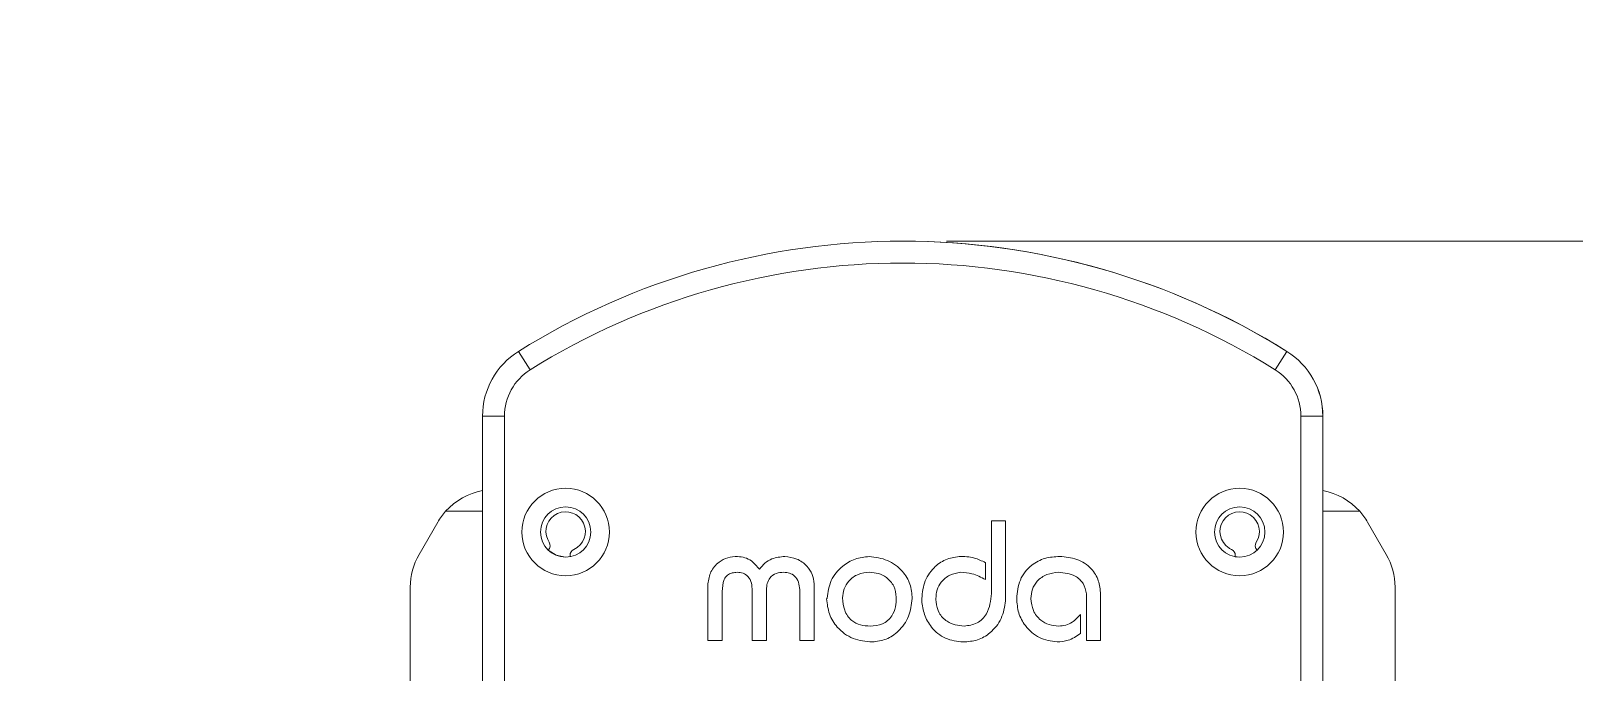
# Model space of a CAD drawing. Header units: inches. Extents: x 0.54 to 10.46, y 0.74 to 7.76.
# Drawn here: x 9.3761 to 9.832, y 4.8697 to 5.0592 of the extents above; entities that cross this region are included whole.
import ezdxf

# ---------------------------------------------------------------- set-up
doc = ezdxf.new("R2010")
doc.units = ezdxf.units.IN
doc.header["$MEASUREMENT"] = 0
doc.layers.add('BG', color=7, linetype='Continuous')
doc.layers.add('MCG-INT-4FT', color=7, linetype='Continuous')

# ---------------------------------------------------------------- blocks, each defined once
blk = doc.blocks.new('block 3')
at = {"layer": 'BG', "true_color": 0xffffff}
h = blk.add_hatch(color=7, dxfattribs=at)
h.dxf.hatch_style = 2
edge = h.paths.add_edge_path()
edge.add_spline(control_points=[(10.29599, 0.90612), (10.29599, 0.90612), (0.87112, 0.90612), (0.87112, 0.90612), (0.87016, 0.90612), (0.86938, 0.90689), (0.86938, 0.90785), (0.86938, 0.90785), (0.86938, 7.59215), (0.86938, 7.59215), (0.86938, 7.59311), (0.87016, 7.59389), (0.87112, 7.59389), (0.87112, 7.59389), (10.29599, 7.59389), (10.29599, 7.59389), (10.29696, 7.59389), (10.29773, 7.59311), (10.29773, 7.59215), (10.29773, 7.59215), (10.29773, 0.90785), (10.29773, 0.90785), (10.29773, 0.90689), (10.29696, 0.90612), (10.29599, 0.90612)], knot_values=[0, 0, 0, 0, 1, 1, 1, 2, 2, 2, 3, 3, 3, 4, 4, 4, 5, 5, 5, 6, 6, 6, 7, 7, 7, 8, 8, 8, 8], degree=3, periodic=1)
h.paths.add_polyline_path([(0.87286, 0.90959), (10.29426, 0.90959), (10.29426, 7.59042), (0.87286, 7.59042)])
at = {"layer": 'BG', "lineweight": 0}
blk.add_open_spline([(10.29599, 0.90612), (10.29599, 0.90612), (0.87112, 0.90612), (0.87112, 0.90612), (0.87016, 0.90612), (0.86938, 0.90689), (0.86938, 0.90785), (0.86938, 0.90785), (0.86938, 7.59215), (0.86938, 7.59215), (0.86938, 7.59311), (0.87016, 7.59389), (0.87112, 7.59389), (0.87112, 7.59389), (10.29599, 7.59389), (10.29599, 7.59389), (10.29696, 7.59389), (10.29773, 7.59311), (10.29773, 7.59215), (10.29773, 7.59215), (10.29773, 0.90785), (10.29773, 0.90785), (10.29773, 0.90689), (10.29696, 0.90612), (10.29599, 0.90612)], degree=3, knots=[0, 0, 0, 0, 1, 1, 1, 2, 2, 2, 3, 3, 3, 4, 4, 4, 5, 5, 5, 6, 6, 6, 7, 7, 7, 8, 8, 8, 8], dxfattribs=at)
blk = doc.blocks.new('block 2')
at = {"layer": 'BG'}
blk.add_blockref('block 3', (0, 0), dxfattribs=at)
blk = doc.blocks.new('block 69')
at = {"layer": 'BG', "true_color": 0xffffff}
h = blk.add_hatch(color=7, dxfattribs=at)
h.dxf.hatch_style = 2
edge = h.paths.add_edge_path()
edge.add_spline(control_points=[(10.46309, 0.739), (10.46309, 0.739), (0.53691, 0.739), (0.53691, 0.739), (0.53595, 0.739), (0.53517, 0.73978), (0.53517, 0.74074), (0.53517, 0.74074), (0.53517, 7.75926), (0.53517, 7.75926), (0.53517, 7.76022), (0.53595, 7.761), (0.53691, 7.761), (0.53691, 7.761), (10.46309, 7.761), (10.46309, 7.761), (10.46406, 7.761), (10.46483, 7.76022), (10.46483, 7.75926), (10.46483, 7.75926), (10.46483, 0.74074), (10.46483, 0.74074), (10.46483, 0.73978), (10.46406, 0.739), (10.46309, 0.739)], knot_values=[0, 0, 0, 0, 1, 1, 1, 2, 2, 2, 3, 3, 3, 4, 4, 4, 5, 5, 5, 6, 6, 6, 7, 7, 7, 8, 8, 8, 8], degree=3, periodic=1)
h.paths.add_polyline_path([(0.53864, 0.74248), (10.46136, 0.74248), (10.46136, 7.75752), (0.53864, 7.75752)])
at = {"layer": 'BG', "lineweight": 0}
blk.add_open_spline([(10.46309, 0.739), (10.46309, 0.739), (0.53691, 0.739), (0.53691, 0.739), (0.53595, 0.739), (0.53517, 0.73978), (0.53517, 0.74074), (0.53517, 0.74074), (0.53517, 7.75926), (0.53517, 7.75926), (0.53517, 7.76022), (0.53595, 7.761), (0.53691, 7.761), (0.53691, 7.761), (10.46309, 7.761), (10.46309, 7.761), (10.46406, 7.761), (10.46483, 7.76022), (10.46483, 7.75926), (10.46483, 7.75926), (10.46483, 0.74074), (10.46483, 0.74074), (10.46483, 0.73978), (10.46406, 0.739), (10.46309, 0.739)], degree=3, knots=[0, 0, 0, 0, 1, 1, 1, 2, 2, 2, 3, 3, 3, 4, 4, 4, 5, 5, 5, 6, 6, 6, 7, 7, 7, 8, 8, 8, 8], dxfattribs=at)
blk = doc.blocks.new('block 68')
at = {"layer": 'BG'}
blk.add_blockref('block 69', (0, 0), dxfattribs=at)
blk = doc.blocks.new('block 155')
at = {"layer": 'MCG-INT-4FT', "color": 7, "lineweight": 5, "true_color": 0xffffff}
blk.add_lwpolyline([(9.75777, 4.91724), (9.76867, 4.91724)], dxfattribs=at)
blk = doc.blocks.new('block 156')
at = {"layer": 'MCG-INT-4FT', "color": 7, "lineweight": 5, "true_color": 0xffffff}
blk.add_open_spline([(9.77101, 4.91401), (9.77034, 4.91516), (9.76956, 4.91625), (9.76867, 4.91724)], degree=3, dxfattribs=at)
blk = doc.blocks.new('block 157')
at = {"layer": 'MCG-INT-4FT', "color": 7, "lineweight": 5, "true_color": 0xffffff}
blk.add_lwpolyline([(9.77101, 4.91401), (9.77651, 4.90448)], dxfattribs=at)
blk = doc.blocks.new('block 158')
at = {"layer": 'MCG-INT-4FT', "color": 7, "lineweight": 5, "true_color": 0xffffff}
blk.add_open_spline([(9.77911, 4.89479), (9.77911, 4.89819), (9.77821, 4.90154), (9.77651, 4.90448)], degree=3, dxfattribs=at)
blk = doc.blocks.new('block 159')
at = {"layer": 'MCG-INT-4FT', "color": 7, "lineweight": 5, "true_color": 0xffffff}
blk.add_lwpolyline([(9.77911, 4.89479), (9.77911, 4.80383)], dxfattribs=at)
blk = doc.blocks.new('block 162')
at = {"layer": 'MCG-INT-4FT', "color": 7, "lineweight": 5, "true_color": 0xffffff}
blk.add_lwpolyline([(9.48822, 4.80383), (9.48822, 4.89479)], dxfattribs=at)
blk = doc.blocks.new('block 163')
at = {"layer": 'MCG-INT-4FT', "color": 7, "lineweight": 5, "true_color": 0xffffff}
blk.add_open_spline([(9.49082, 4.90448), (9.48912, 4.90154), (9.48822, 4.89819), (9.48822, 4.89479)], degree=3, dxfattribs=at)
blk = doc.blocks.new('block 164')
at = {"layer": 'MCG-INT-4FT', "color": 7, "lineweight": 5, "true_color": 0xffffff}
blk.add_lwpolyline([(9.49082, 4.90448), (9.49632, 4.91401)], dxfattribs=at)
blk = doc.blocks.new('block 165')
at = {"layer": 'MCG-INT-4FT', "color": 7, "lineweight": 5, "true_color": 0xffffff}
blk.add_open_spline([(9.49866, 4.91724), (9.49777, 4.91625), (9.49699, 4.91516), (9.49632, 4.91401)], degree=3, dxfattribs=at)
blk = doc.blocks.new('block 166')
at = {"layer": 'MCG-INT-4FT', "color": 7, "lineweight": 5, "true_color": 0xffffff}
blk.add_lwpolyline([(9.49866, 4.91724), (9.50955, 4.91724)], dxfattribs=at)
blk = doc.blocks.new('block 167')
at = {"layer": 'MCG-INT-4FT', "color": 7, "lineweight": 5, "true_color": 0xffffff}
blk.add_open_spline([(9.76867, 4.91724), (9.76582, 4.92043), (9.76199, 4.92259), (9.75778, 4.92337)], degree=3, dxfattribs=at)
blk = doc.blocks.new('block 168')
at = {"layer": 'MCG-INT-4FT', "color": 7, "lineweight": 5, "true_color": 0xffffff}
blk.add_open_spline([(9.50956, 4.92338), (9.50535, 4.92259), (9.50152, 4.92043), (9.49866, 4.91724)], degree=3, dxfattribs=at)
blk = doc.blocks.new('block 333')
at = {"layer": 'MCG-INT-4FT', "color": 7, "lineweight": 5, "true_color": 0xffffff}
blk.add_lwpolyline([(9.68793, 4.87909), (9.68793, 4.89281)], dxfattribs=at)
blk = doc.blocks.new('block 334')
at = {"layer": 'MCG-INT-4FT', "color": 7, "lineweight": 5, "true_color": 0xffffff}
blk.add_open_spline([(9.68793, 4.89281), (9.68771, 4.89388), (9.6875, 4.89495), (9.68696, 4.89587), (9.68643, 4.89678), (9.68557, 4.89755), (9.68462, 4.89806), (9.68313, 4.89885), (9.68143, 4.89903), (9.67972, 4.8992)], degree=3, knots=[0, 0, 0, 0, 1, 1, 1, 2, 2, 2, 3, 3, 3, 3], dxfattribs=at)
blk = doc.blocks.new('block 335')
at = {"layer": 'MCG-INT-4FT', "color": 7, "lineweight": 5, "true_color": 0xffffff}
blk.add_open_spline([(9.67156, 4.89144), (9.67168, 4.89023), (9.6718, 4.88901), (9.67226, 4.88792), (9.67272, 4.88683), (9.67352, 4.88585), (9.67447, 4.8851), (9.67522, 4.8845), (9.67606, 4.88403), (9.67696, 4.88376), (9.67785, 4.88348), (9.6788, 4.88339), (9.67975, 4.8833)], degree=3, knots=[0, 0, 0, 0, 1, 1, 1, 2, 2, 2, 3, 3, 3, 4, 4, 4, 4], dxfattribs=at)
blk = doc.blocks.new('block 336')
at = {"layer": 'MCG-INT-4FT', "color": 7, "lineweight": 5, "true_color": 0xffffff}
blk.add_open_spline([(9.67975, 4.8833), (9.68045, 4.88335), (9.68115, 4.88341), (9.68183, 4.88359), (9.6825, 4.88378), (9.68315, 4.88409), (9.68373, 4.88447), (9.68465, 4.88508), (9.68541, 4.88589), (9.68617, 4.88669)], degree=3, knots=[0, 0, 0, 0, 1, 1, 1, 2, 2, 2, 3, 3, 3, 3], dxfattribs=at)
blk = doc.blocks.new('block 337')
at = {"layer": 'MCG-INT-4FT', "color": 7, "lineweight": 5, "true_color": 0xffffff}
blk.add_lwpolyline([(9.68617, 4.88669), (9.68617, 4.88112)], dxfattribs=at)
blk = doc.blocks.new('block 338')
at = {"layer": 'MCG-INT-4FT', "color": 7, "lineweight": 5, "true_color": 0xffffff}
blk.add_open_spline([(9.68617, 4.88112), (9.685, 4.88032), (9.68383, 4.87951), (9.68253, 4.8791), (9.68151, 4.87878), (9.6804, 4.8787), (9.6793, 4.87862)], degree=3, knots=[0, 0, 0, 0, 1, 1, 1, 2, 2, 2, 2], dxfattribs=at)
blk = doc.blocks.new('block 339')
at = {"layer": 'MCG-INT-4FT', "color": 7, "lineweight": 5, "true_color": 0xffffff}
blk.add_open_spline([(9.6793, 4.87862), (9.67748, 4.87889), (9.67566, 4.87916), (9.67405, 4.87993), (9.67243, 4.88069), (9.67102, 4.88196), (9.66992, 4.88343), (9.66904, 4.88458), (9.66836, 4.88586), (9.66796, 4.88722), (9.66756, 4.88858), (9.66745, 4.89001), (9.66735, 4.89145)], degree=3, knots=[0, 0, 0, 0, 1, 1, 1, 2, 2, 2, 3, 3, 3, 4, 4, 4, 4], dxfattribs=at)
blk = doc.blocks.new('block 340')
at = {"layer": 'MCG-INT-4FT', "color": 7, "lineweight": 5, "true_color": 0xffffff}
blk.add_open_spline([(9.66735, 4.89145), (9.66754, 4.89332), (9.66773, 4.8952), (9.66842, 4.8969), (9.66912, 4.89861), (9.67032, 4.90014), (9.67179, 4.9013), (9.67295, 4.90222), (9.67428, 4.90291), (9.67568, 4.9033), (9.67708, 4.90369), (9.67856, 4.90379), (9.68003, 4.90388)], degree=3, knots=[0, 0, 0, 0, 1, 1, 1, 2, 2, 2, 3, 3, 3, 4, 4, 4, 4], dxfattribs=at)
blk = doc.blocks.new('block 341')
at = {"layer": 'MCG-INT-4FT', "color": 7, "lineweight": 5, "true_color": 0xffffff}
blk.add_open_spline([(9.68003, 4.90388), (9.68176, 4.90374), (9.68349, 4.90359), (9.6851, 4.90302), (9.68671, 4.90246), (9.6882, 4.90147), (9.68938, 4.9002), (9.6903, 4.89919), (9.69102, 4.898), (9.69145, 4.89673), (9.69188, 4.89546), (9.69201, 4.8941), (9.69214, 4.89275)], degree=3, knots=[0, 0, 0, 0, 1, 1, 1, 2, 2, 2, 3, 3, 3, 4, 4, 4, 4], dxfattribs=at)
blk = doc.blocks.new('block 342')
at = {"layer": 'MCG-INT-4FT', "color": 7, "lineweight": 5, "true_color": 0xffffff}
blk.add_lwpolyline([(9.69214, 4.89275), (9.69214, 4.87909)], dxfattribs=at)
blk = doc.blocks.new('block 343')
at = {"layer": 'MCG-INT-4FT', "color": 7, "lineweight": 5, "true_color": 0xffffff}
blk.add_lwpolyline([(9.69214, 4.87909), (9.68793, 4.87909)], dxfattribs=at)
blk = doc.blocks.new('block 344')
at = {"layer": 'MCG-INT-4FT', "color": 7, "lineweight": 5, "true_color": 0xffffff}
blk.add_open_spline([(9.67972, 4.8992), (9.67854, 4.89907), (9.67737, 4.89894), (9.67627, 4.89852), (9.67519, 4.89811), (9.67419, 4.89742), (9.6734, 4.89654), (9.67277, 4.89585), (9.67228, 4.89504), (9.67199, 4.89417), (9.67171, 4.8933), (9.67163, 4.89237), (9.67156, 4.89144)], degree=3, knots=[0, 0, 0, 0, 1, 1, 1, 2, 2, 2, 3, 3, 3, 4, 4, 4, 4], dxfattribs=at)
blk = doc.blocks.new('block 345')
at = {"layer": 'MCG-INT-4FT', "color": 7, "lineweight": 5, "true_color": 0xffffff}
blk.add_open_spline([(9.66407, 4.8908), (9.66377, 4.889), (9.66348, 4.8872), (9.66274, 4.88557), (9.66201, 4.88395), (9.66084, 4.88249), (9.65944, 4.88132), (9.65833, 4.8804), (9.65709, 4.87965), (9.65575, 4.87923), (9.65441, 4.87881), (9.65298, 4.87871), (9.65154, 4.87862)], degree=3, knots=[0, 0, 0, 0, 1, 1, 1, 2, 2, 2, 3, 3, 3, 4, 4, 4, 4], dxfattribs=at)
blk = doc.blocks.new('block 346')
at = {"layer": 'MCG-INT-4FT', "color": 7, "lineweight": 5, "true_color": 0xffffff}
blk.add_open_spline([(9.65154, 4.87862), (9.64975, 4.87882), (9.64795, 4.87903), (9.64633, 4.87973), (9.64472, 4.88043), (9.64328, 4.88162), (9.64217, 4.88303), (9.64128, 4.88414), (9.64059, 4.88539), (9.64014, 4.88671), (9.6397, 4.88803), (9.63949, 4.88942), (9.63928, 4.89082)], degree=3, knots=[0, 0, 0, 0, 1, 1, 1, 2, 2, 2, 3, 3, 3, 4, 4, 4, 4], dxfattribs=at)
blk = doc.blocks.new('block 347')
at = {"layer": 'MCG-INT-4FT', "color": 7, "lineweight": 5, "true_color": 0xffffff}
blk.add_open_spline([(9.63928, 4.89082), (9.63942, 4.8926), (9.63956, 4.89438), (9.64012, 4.89603), (9.64069, 4.89769), (9.64167, 4.89922), (9.64292, 4.9005), (9.6439, 4.90151), (9.64505, 4.90236), (9.64631, 4.90289), (9.64758, 4.90343), (9.64896, 4.90365), (9.65034, 4.90388)], degree=3, knots=[0, 0, 0, 0, 1, 1, 1, 2, 2, 2, 3, 3, 3, 4, 4, 4, 4], dxfattribs=at)
blk = doc.blocks.new('block 348')
at = {"layer": 'MCG-INT-4FT', "color": 7, "lineweight": 5, "true_color": 0xffffff}
blk.add_open_spline([(9.65034, 4.90388), (9.65187, 4.90385), (9.6534, 4.90382), (9.65484, 4.90343), (9.65596, 4.90312), (9.65703, 4.90258), (9.6581, 4.90205)], degree=3, knots=[0, 0, 0, 0, 1, 1, 1, 2, 2, 2, 2], dxfattribs=at)
blk = doc.blocks.new('block 349')
at = {"layer": 'MCG-INT-4FT', "color": 7, "lineweight": 5, "true_color": 0xffffff}
blk.add_lwpolyline([(9.6581, 4.90205), (9.6581, 4.89703)], dxfattribs=at)
blk = doc.blocks.new('block 350')
at = {"layer": 'MCG-INT-4FT', "color": 7, "lineweight": 5, "true_color": 0xffffff}
blk.add_open_spline([(9.6581, 4.89703), (9.65681, 4.89773), (9.65553, 4.89843), (9.65414, 4.89879), (9.65306, 4.89907), (9.65191, 4.89914), (9.65076, 4.8992)], degree=3, knots=[0, 0, 0, 0, 1, 1, 1, 2, 2, 2, 2], dxfattribs=at)
blk = doc.blocks.new('block 351')
at = {"layer": 'MCG-INT-4FT', "color": 7, "lineweight": 5, "true_color": 0xffffff}
blk.add_open_spline([(9.65076, 4.8992), (9.64968, 4.89899), (9.64859, 4.89877), (9.64761, 4.89831), (9.64662, 4.89785), (9.64574, 4.89713), (9.64505, 4.89627), (9.64451, 4.89559), (9.64408, 4.89481), (9.64384, 4.894), (9.6436, 4.89317), (9.64355, 4.89231), (9.64349, 4.89144)], degree=3, knots=[0, 0, 0, 0, 1, 1, 1, 2, 2, 2, 3, 3, 3, 4, 4, 4, 4], dxfattribs=at)
blk = doc.blocks.new('block 352')
at = {"layer": 'MCG-INT-4FT', "color": 7, "lineweight": 5, "true_color": 0xffffff}
blk.add_open_spline([(9.64349, 4.89144), (9.64349, 4.89125), (9.64349, 4.89106), (9.6435, 4.89087), (9.64351, 4.89073), (9.64352, 4.89058), (9.64354, 4.89043)], degree=3, knots=[0, 0, 0, 0, 1, 1, 1, 2, 2, 2, 2], dxfattribs=at)
blk = doc.blocks.new('block 353')
at = {"layer": 'MCG-INT-4FT', "color": 7, "lineweight": 5, "true_color": 0xffffff}
blk.add_open_spline([(9.64354, 4.89043), (9.64375, 4.88931), (9.64395, 4.88818), (9.64447, 4.8872), (9.64499, 4.88621), (9.64583, 4.88537), (9.64678, 4.88475), (9.64753, 4.88426), (9.64835, 4.8839), (9.6492, 4.88368), (9.65006, 4.88346), (9.65094, 4.88338), (9.65183, 4.8833)], degree=3, knots=[0, 0, 0, 0, 1, 1, 1, 2, 2, 2, 3, 3, 3, 4, 4, 4, 4], dxfattribs=at)
blk = doc.blocks.new('block 354')
at = {"layer": 'MCG-INT-4FT', "color": 7, "lineweight": 5, "true_color": 0xffffff}
blk.add_open_spline([(9.65183, 4.8833), (9.65315, 4.88347), (9.65447, 4.88365), (9.65562, 4.88424), (9.65677, 4.88483), (9.65775, 4.88584), (9.65841, 4.88697), (9.65944, 4.88875), (9.65965, 4.89084), (9.65986, 4.89292)], degree=3, knots=[0, 0, 0, 0, 1, 1, 1, 2, 2, 2, 3, 3, 3, 3], dxfattribs=at)
blk = doc.blocks.new('block 355')
at = {"layer": 'MCG-INT-4FT', "color": 7, "lineweight": 5, "true_color": 0xffffff}
blk.add_lwpolyline([(9.65986, 4.9144), (9.66407, 4.9144)], dxfattribs=at)
blk = doc.blocks.new('block 356')
at = {"layer": 'MCG-INT-4FT', "color": 7, "lineweight": 5, "true_color": 0xffffff}
blk.add_lwpolyline([(9.65986, 4.89292), (9.65986, 4.9144)], dxfattribs=at)
blk = doc.blocks.new('block 357')
at = {"layer": 'MCG-INT-4FT', "color": 7, "lineweight": 5, "true_color": 0xffffff}
blk.add_lwpolyline([(9.66407, 4.9144), (9.66407, 4.8908)], dxfattribs=at)
blk = doc.blocks.new('block 358')
at = {"layer": 'MCG-INT-4FT', "color": 7, "lineweight": 5, "true_color": 0xffffff}
blk.add_open_spline([(9.61589, 4.89164), (9.61601, 4.8904), (9.61614, 4.88917), (9.61655, 4.88801), (9.61696, 4.88685), (9.61766, 4.88576), (9.61861, 4.88496), (9.61935, 4.88433), (9.62025, 4.88389), (9.62118, 4.88364), (9.62212, 4.8834), (9.62309, 4.88335), (9.62407, 4.8833)], degree=3, knots=[0, 0, 0, 0, 1, 1, 1, 2, 2, 2, 3, 3, 3, 4, 4, 4, 4], dxfattribs=at)
blk = doc.blocks.new('block 359')
at = {"layer": 'MCG-INT-4FT', "color": 7, "lineweight": 5, "true_color": 0xffffff}
blk.add_open_spline([(9.62407, 4.8833), (9.6253, 4.8834), (9.62654, 4.88349), (9.62766, 4.88397), (9.62876, 4.88444), (9.62975, 4.88527), (9.63043, 4.88629), (9.63097, 4.88709), (9.63132, 4.88801), (9.63152, 4.88895), (9.63171, 4.88989), (9.63175, 4.89086), (9.63179, 4.89182)], degree=3, knots=[0, 0, 0, 0, 1, 1, 1, 2, 2, 2, 3, 3, 3, 4, 4, 4, 4], dxfattribs=at)
blk = doc.blocks.new('block 360')
at = {"layer": 'MCG-INT-4FT', "color": 7, "lineweight": 5, "true_color": 0xffffff}
blk.add_open_spline([(9.62387, 4.8992), (9.62272, 4.89909), (9.62157, 4.89899), (9.62052, 4.89857), (9.61947, 4.89816), (9.61851, 4.89745), (9.61776, 4.89658), (9.61717, 4.89589), (9.61671, 4.89511), (9.61641, 4.89427), (9.61612, 4.89343), (9.61601, 4.89253), (9.61589, 4.89164)], degree=3, knots=[0, 0, 0, 0, 1, 1, 1, 2, 2, 2, 3, 3, 3, 4, 4, 4, 4], dxfattribs=at)
blk = doc.blocks.new('block 361')
at = {"layer": 'MCG-INT-4FT', "color": 7, "lineweight": 5, "true_color": 0xffffff}
blk.add_open_spline([(9.61132, 4.89154), (9.61157, 4.89335), (9.61183, 4.89516), (9.61257, 4.89677), (9.6133, 4.89839), (9.61452, 4.89982), (9.61594, 4.90098), (9.61705, 4.90189), (9.61829, 4.90264), (9.61961, 4.9031), (9.62094, 4.90355), (9.62236, 4.90372), (9.62378, 4.90388)], degree=3, knots=[0, 0, 0, 0, 1, 1, 1, 2, 2, 2, 3, 3, 3, 4, 4, 4, 4], dxfattribs=at)
blk = doc.blocks.new('block 362')
at = {"layer": 'MCG-INT-4FT', "color": 7, "lineweight": 5, "true_color": 0xffffff}
blk.add_open_spline([(9.62378, 4.90388), (9.62563, 4.90363), (9.62747, 4.90339), (9.62916, 4.90269), (9.63084, 4.902), (9.63237, 4.90086), (9.6336, 4.89946), (9.63456, 4.89835), (9.63534, 4.89709), (9.63579, 4.89573), (9.63624, 4.89436), (9.63635, 4.8929), (9.63647, 4.89145)], degree=3, knots=[0, 0, 0, 0, 1, 1, 1, 2, 2, 2, 3, 3, 3, 4, 4, 4, 4], dxfattribs=at)
blk = doc.blocks.new('block 363')
at = {"layer": 'MCG-INT-4FT', "color": 7, "lineweight": 5, "true_color": 0xffffff}
blk.add_open_spline([(9.63647, 4.89145), (9.63624, 4.88965), (9.63602, 4.88785), (9.63537, 4.8862), (9.63471, 4.88455), (9.63364, 4.88305), (9.63232, 4.88179), (9.63129, 4.88081), (9.6301, 4.87998), (9.6288, 4.87948), (9.6275, 4.87897), (9.62609, 4.8788), (9.62467, 4.87862)], degree=3, knots=[0, 0, 0, 0, 1, 1, 1, 2, 2, 2, 3, 3, 3, 4, 4, 4, 4], dxfattribs=at)
blk = doc.blocks.new('block 364')
at = {"layer": 'MCG-INT-4FT', "color": 7, "lineweight": 5, "true_color": 0xffffff}
blk.add_open_spline([(9.62467, 4.87862), (9.62274, 4.87881), (9.6208, 4.87899), (9.61903, 4.87968), (9.61726, 4.88037), (9.61565, 4.88155), (9.61436, 4.88301), (9.61335, 4.88416), (9.61253, 4.88547), (9.61204, 4.88689), (9.61155, 4.8883), (9.61138, 4.88982), (9.61121, 4.89133)], degree=3, knots=[0, 0, 0, 0, 1, 1, 1, 2, 2, 2, 3, 3, 3, 4, 4, 4, 4], dxfattribs=at)
blk = doc.blocks.new('block 365')
at = {"layer": 'MCG-INT-4FT', "color": 7, "lineweight": 5, "true_color": 0xffffff}
blk.add_open_spline([(9.61121, 4.89133), (9.61124, 4.89136), (9.61127, 4.8914), (9.61129, 4.89144), (9.61131, 4.89147), (9.61131, 4.89151), (9.61132, 4.89154)], degree=3, knots=[0, 0, 0, 0, 1, 1, 1, 2, 2, 2, 2], dxfattribs=at)
blk = doc.blocks.new('block 366')
at = {"layer": 'MCG-INT-4FT', "color": 7, "lineweight": 5, "true_color": 0xffffff}
blk.add_open_spline([(9.63179, 4.89182), (9.63164, 4.89295), (9.63148, 4.89408), (9.63101, 4.89509), (9.63055, 4.8961), (9.62977, 4.89698), (9.62886, 4.89766), (9.62814, 4.8982), (9.62734, 4.89861), (9.6265, 4.89885), (9.62565, 4.89908), (9.62476, 4.89914), (9.62387, 4.8992)], degree=3, knots=[0, 0, 0, 0, 1, 1, 1, 2, 2, 2, 3, 3, 3, 4, 4, 4, 4], dxfattribs=at)
blk = doc.blocks.new('block 367')
at = {"layer": 'MCG-INT-4FT', "color": 7, "lineweight": 5, "true_color": 0xffffff}
blk.add_lwpolyline([(9.57613, 4.87909), (9.57613, 4.89579)], dxfattribs=at)
blk = doc.blocks.new('block 368')
at = {"layer": 'MCG-INT-4FT', "color": 7, "lineweight": 5, "true_color": 0xffffff}
blk.add_lwpolyline([(9.58034, 4.87909), (9.57613, 4.87909)], dxfattribs=at)
blk = doc.blocks.new('block 369')
at = {"layer": 'MCG-INT-4FT', "color": 7, "lineweight": 5, "true_color": 0xffffff}
blk.add_open_spline([(9.58481, 4.8992), (9.58429, 4.89917), (9.58378, 4.89913), (9.58327, 4.89901), (9.58277, 4.89888), (9.58227, 4.89867), (9.58188, 4.89834), (9.58149, 4.89801), (9.5812, 4.89756), (9.58098, 4.89709), (9.58048, 4.89597), (9.58041, 4.89474), (9.58034, 4.89351)], degree=3, knots=[0, 0, 0, 0, 1, 1, 1, 2, 2, 2, 3, 3, 3, 4, 4, 4, 4], dxfattribs=at)
blk = doc.blocks.new('block 370')
at = {"layer": 'MCG-INT-4FT', "color": 7, "lineweight": 5, "true_color": 0xffffff}
blk.add_lwpolyline([(9.60747, 4.89579), (9.60747, 4.87909)], dxfattribs=at)
blk = doc.blocks.new('block 371')
at = {"layer": 'MCG-INT-4FT', "color": 7, "lineweight": 5, "true_color": 0xffffff}
blk.add_lwpolyline([(9.58034, 4.89351), (9.58034, 4.87909)], dxfattribs=at)
blk = doc.blocks.new('block 372')
at = {"layer": 'MCG-INT-4FT', "color": 7, "lineweight": 5, "true_color": 0xffffff}
blk.add_lwpolyline([(9.59343, 4.8941), (9.59343, 4.87909)], dxfattribs=at)
blk = doc.blocks.new('block 373')
at = {"layer": 'MCG-INT-4FT', "color": 7, "lineweight": 5, "true_color": 0xffffff}
blk.add_open_spline([(9.58922, 4.89381), (9.58918, 4.89455), (9.58914, 4.89529), (9.58896, 4.896), (9.58877, 4.89671), (9.58844, 4.8974), (9.58794, 4.89795), (9.58755, 4.89838), (9.58705, 4.89873), (9.58651, 4.89892), (9.58598, 4.89912), (9.58539, 4.89916), (9.58481, 4.8992)], degree=3, knots=[0, 0, 0, 0, 1, 1, 1, 2, 2, 2, 3, 3, 3, 4, 4, 4, 4], dxfattribs=at)
blk = doc.blocks.new('block 374')
at = {"layer": 'MCG-INT-4FT', "color": 7, "lineweight": 5, "true_color": 0xffffff}
blk.add_open_spline([(9.59856, 4.8992), (9.59779, 4.89917), (9.59701, 4.89913), (9.59629, 4.89887), (9.59559, 4.89861), (9.59494, 4.89812), (9.59447, 4.89751), (9.5941, 4.89703), (9.59383, 4.89647), (9.59368, 4.89589), (9.59352, 4.89531), (9.59348, 4.8947), (9.59343, 4.8941)], degree=3, knots=[0, 0, 0, 0, 1, 1, 1, 2, 2, 2, 3, 3, 3, 4, 4, 4, 4], dxfattribs=at)
blk = doc.blocks.new('block 375')
at = {"layer": 'MCG-INT-4FT', "color": 7, "lineweight": 5, "true_color": 0xffffff}
blk.add_open_spline([(9.5849, 4.90388), (9.58562, 4.9038), (9.58634, 4.90372), (9.58704, 4.90352), (9.58773, 4.90331), (9.58839, 4.90298), (9.58898, 4.90255), (9.58989, 4.90188), (9.59061, 4.90099), (9.59134, 4.9001)], degree=3, knots=[0, 0, 0, 0, 1, 1, 1, 2, 2, 2, 3, 3, 3, 3], dxfattribs=at)
blk = doc.blocks.new('block 376')
at = {"layer": 'MCG-INT-4FT', "color": 7, "lineweight": 5, "true_color": 0xffffff}
blk.add_open_spline([(9.59881, 4.90388), (9.60004, 4.90373), (9.60126, 4.90358), (9.60238, 4.90313), (9.6035, 4.90267), (9.60451, 4.90192), (9.60536, 4.90102), (9.60602, 4.9003), (9.60658, 4.89949), (9.60691, 4.8986), (9.60725, 4.89772), (9.60736, 4.89675), (9.60747, 4.89579)], degree=3, knots=[0, 0, 0, 0, 1, 1, 1, 2, 2, 2, 3, 3, 3, 4, 4, 4, 4], dxfattribs=at)
blk = doc.blocks.new('block 377')
at = {"layer": 'MCG-INT-4FT', "color": 7, "lineweight": 5, "true_color": 0xffffff}
blk.add_open_spline([(9.59134, 4.9001), (9.59185, 4.90074), (9.59236, 4.90138), (9.59297, 4.90191), (9.59358, 4.90244), (9.5943, 4.90287), (9.59506, 4.90317), (9.59625, 4.90363), (9.59753, 4.90375), (9.59881, 4.90388)], degree=3, knots=[0, 0, 0, 0, 1, 1, 1, 2, 2, 2, 3, 3, 3, 3], dxfattribs=at)
blk = doc.blocks.new('block 378')
at = {"layer": 'MCG-INT-4FT', "color": 7, "lineweight": 5, "true_color": 0xffffff}
blk.add_lwpolyline([(9.58922, 4.87909), (9.58922, 4.89381)], dxfattribs=at)
blk = doc.blocks.new('block 379')
at = {"layer": 'MCG-INT-4FT', "color": 7, "lineweight": 5, "true_color": 0xffffff}
blk.add_lwpolyline([(9.60747, 4.87909), (9.60326, 4.87909)], dxfattribs=at)
blk = doc.blocks.new('block 380')
at = {"layer": 'MCG-INT-4FT', "color": 7, "lineweight": 5, "true_color": 0xffffff}
blk.add_lwpolyline([(9.59343, 4.87909), (9.58922, 4.87909)], dxfattribs=at)
blk = doc.blocks.new('block 381')
at = {"layer": 'MCG-INT-4FT', "color": 7, "lineweight": 5, "true_color": 0xffffff}
blk.add_open_spline([(9.60326, 4.8941), (9.60318, 4.89483), (9.60311, 4.89555), (9.60288, 4.89624), (9.60265, 4.89694), (9.60227, 4.8976), (9.60174, 4.8981), (9.60132, 4.89849), (9.6008, 4.89878), (9.60026, 4.89894), (9.59971, 4.89911), (9.59914, 4.89916), (9.59856, 4.8992)], degree=3, knots=[0, 0, 0, 0, 1, 1, 1, 2, 2, 2, 3, 3, 3, 4, 4, 4, 4], dxfattribs=at)
blk = doc.blocks.new('block 382')
at = {"layer": 'MCG-INT-4FT', "color": 7, "lineweight": 5, "true_color": 0xffffff}
blk.add_lwpolyline([(9.60326, 4.87909), (9.60326, 4.8941)], dxfattribs=at)
blk = doc.blocks.new('block 383')
at = {"layer": 'MCG-INT-4FT', "color": 7, "lineweight": 5, "true_color": 0xffffff}
blk.add_open_spline([(9.57613, 4.89579), (9.57632, 4.89703), (9.57651, 4.89826), (9.57703, 4.89937), (9.57755, 4.90047), (9.57841, 4.90143), (9.57941, 4.90218), (9.5802, 4.90277), (9.58108, 4.90322), (9.58201, 4.90348), (9.58294, 4.90374), (9.58392, 4.90381), (9.5849, 4.90388)], degree=3, knots=[0, 0, 0, 0, 1, 1, 1, 2, 2, 2, 3, 3, 3, 4, 4, 4, 4], dxfattribs=at)
blk = doc.blocks.new('block 384')
at = {"layer": 'MCG-INT-4FT', "color": 7, "lineweight": 5, "true_color": 0xffffff}
blk.add_open_spline([(9.74715, 4.96451), (9.67772, 5.00793), (9.58961, 5.00793), (9.52018, 4.96451)], degree=3, dxfattribs=at)
blk = doc.blocks.new('block 385')
at = {"layer": 'MCG-INT-4FT', "color": 7, "lineweight": 5, "true_color": 0xffffff}
blk.add_lwpolyline([(9.74715, 4.96451), (9.74372, 4.95903)], dxfattribs=at)
blk = doc.blocks.new('block 386')
at = {"layer": 'MCG-INT-4FT', "color": 7, "lineweight": 5, "true_color": 0xffffff}
blk.add_open_spline([(9.74372, 4.95903), (9.67639, 5.00114), (9.59094, 5.00114), (9.52361, 4.95903)], degree=3, dxfattribs=at)
blk = doc.blocks.new('block 387')
at = {"layer": 'MCG-INT-4FT', "color": 7, "lineweight": 5, "true_color": 0xffffff}
blk.add_lwpolyline([(9.52018, 4.96451), (9.52361, 4.95903)], dxfattribs=at)
blk = doc.blocks.new('block 388')
at = {"layer": 'MCG-INT-4FT', "color": 7, "lineweight": 5, "true_color": 0xffffff}
blk.add_open_spline([(9.52118, 4.91111), (9.52118, 4.91825), (9.52697, 4.92404), (9.53411, 4.92404), (9.54125, 4.92404), (9.54704, 4.91825), (9.54704, 4.91111), (9.54704, 4.90397), (9.54125, 4.89818), (9.53411, 4.89818), (9.52697, 4.89818), (9.52118, 4.90397), (9.52118, 4.91111), (9.52118, 4.91111), (9.52118, 4.91111), (9.52118, 4.91111)], degree=3, knots=[0, 0, 0, 0, 1, 1, 1, 2, 2, 2, 3, 3, 3, 4, 4, 4, 5, 5, 5, 5], dxfattribs=at)
blk = doc.blocks.new('block 389')
at = {"layer": 'MCG-INT-4FT', "color": 7, "lineweight": 5, "true_color": 0xffffff}
blk.add_open_spline([(9.52361, 4.95903), (9.51889, 4.95608), (9.51602, 4.9509), (9.51602, 4.94533)], degree=3, dxfattribs=at)
blk = doc.blocks.new('block 390')
at = {"layer": 'MCG-INT-4FT', "color": 7, "lineweight": 5, "true_color": 0xffffff}
blk.add_open_spline([(9.75131, 4.94533), (9.75131, 4.9509), (9.74844, 4.95608), (9.74372, 4.95903)], degree=3, dxfattribs=at)
blk = doc.blocks.new('block 391')
at = {"layer": 'MCG-INT-4FT', "color": 7, "lineweight": 5, "true_color": 0xffffff}
blk.add_lwpolyline([(9.75131, 4.82577), (9.75131, 4.94533)], dxfattribs=at)
blk = doc.blocks.new('block 395')
at = {"layer": 'MCG-INT-4FT', "color": 7, "lineweight": 5, "true_color": 0xffffff}
blk.add_lwpolyline([(9.51602, 4.94533), (9.51602, 4.82577)], dxfattribs=at)
blk = doc.blocks.new('block 396')
at = {"layer": 'MCG-INT-4FT', "color": 7, "lineweight": 5, "true_color": 0xffffff}
blk.add_open_spline([(9.72029, 4.91111), (9.72029, 4.91825), (9.72608, 4.92404), (9.73322, 4.92404), (9.74036, 4.92404), (9.74615, 4.91825), (9.74615, 4.91111), (9.74615, 4.90397), (9.74036, 4.89818), (9.73322, 4.89818), (9.72608, 4.89818), (9.72029, 4.90397), (9.72029, 4.91111), (9.72029, 4.91111), (9.72029, 4.91111), (9.72029, 4.91111)], degree=3, knots=[0, 0, 0, 0, 1, 1, 1, 2, 2, 2, 3, 3, 3, 4, 4, 4, 5, 5, 5, 5], dxfattribs=at)
blk = doc.blocks.new('block 397')
at = {"layer": 'MCG-INT-4FT', "color": 7, "lineweight": 5, "true_color": 0xffffff}
blk.add_open_spline([(9.75777, 4.94533), (9.75777, 4.95313), (9.75376, 4.96038), (9.74715, 4.96451)], degree=3, dxfattribs=at)
blk = doc.blocks.new('block 398')
at = {"layer": 'MCG-INT-4FT', "color": 7, "lineweight": 5, "true_color": 0xffffff}
blk.add_lwpolyline([(9.75777, 4.94533), (9.75131, 4.94533)], dxfattribs=at)
blk = doc.blocks.new('block 399')
at = {"layer": 'MCG-INT-4FT', "color": 7, "lineweight": 5, "true_color": 0xffffff}
blk.add_lwpolyline([(9.75777, 4.94533), (9.75777, 4.82577)], dxfattribs=at)
blk = doc.blocks.new('block 401')
at = {"layer": 'MCG-INT-4FT', "color": 7, "lineweight": 5, "true_color": 0xffffff}
blk.add_lwpolyline([(9.51602, 4.94533), (9.50955, 4.94533)], dxfattribs=at)
blk = doc.blocks.new('block 402')
at = {"layer": 'MCG-INT-4FT', "color": 7, "lineweight": 5, "true_color": 0xffffff}
blk.add_open_spline([(9.52018, 4.96451), (9.51357, 4.96038), (9.50955, 4.95313), (9.50955, 4.94533)], degree=3, dxfattribs=at)
blk = doc.blocks.new('block 408')
at = {"layer": 'MCG-INT-4FT', "color": 7, "lineweight": 5, "true_color": 0xffffff}
blk.add_lwpolyline([(9.50955, 4.82577), (9.50955, 4.94533)], dxfattribs=at)
blk = doc.blocks.new('block 410')
at = {"layer": 'MCG-INT-4FT', "color": 7, "lineweight": 5, "true_color": 0xffffff}
blk.add_open_spline([(9.72578, 4.91111), (9.72578, 4.91522), (9.72911, 4.91854), (9.73322, 4.91854), (9.73732, 4.91854), (9.74065, 4.91522), (9.74065, 4.91111), (9.74065, 4.907), (9.73732, 4.90368), (9.73322, 4.90368), (9.72911, 4.90368), (9.72578, 4.907), (9.72578, 4.91111), (9.72578, 4.91111), (9.72578, 4.91111), (9.72578, 4.91111)], degree=3, knots=[0, 0, 0, 0, 1, 1, 1, 2, 2, 2, 3, 3, 3, 4, 4, 4, 5, 5, 5, 5], dxfattribs=at)
blk = doc.blocks.new('block 411')
at = {"layer": 'MCG-INT-4FT', "color": 7, "lineweight": 5, "true_color": 0xffffff}
blk.add_open_spline([(9.52668, 4.91111), (9.52668, 4.91522), (9.53, 4.91854), (9.53411, 4.91854), (9.53822, 4.91854), (9.54154, 4.91522), (9.54154, 4.91111), (9.54154, 4.907), (9.53822, 4.90368), (9.53411, 4.90368), (9.53, 4.90368), (9.52668, 4.907), (9.52668, 4.91111), (9.52668, 4.91111), (9.52668, 4.91111), (9.52668, 4.91111)], degree=3, knots=[0, 0, 0, 0, 1, 1, 1, 2, 2, 2, 3, 3, 3, 4, 4, 4, 5, 5, 5, 5], dxfattribs=at)
blk = doc.blocks.new('block 440')
at = {"layer": 'MCG-INT-4FT', "color": 7, "lineweight": 5, "true_color": 0xffffff}
blk.add_open_spline([(9.74716, 4.96451), (9.71314, 4.98578), (9.67382, 4.99707), (9.6337, 4.99707)], degree=3, dxfattribs=at)
blk = doc.blocks.new('block 441')
at = {"layer": 'MCG-INT-4FT', "color": 7, "lineweight": 5, "true_color": 0xffffff}
blk.add_open_spline([(9.75778, 4.94533), (9.75778, 4.95313), (9.75377, 4.96038), (9.74716, 4.96451)], degree=3, dxfattribs=at)
blk = doc.blocks.new('block 442')
at = {"layer": 'MCG-INT-4FT', "color": 7, "lineweight": 5, "true_color": 0xffffff}
blk.add_lwpolyline([(9.75778, 4.92337), (9.75778, 4.94533)], dxfattribs=at)
blk = doc.blocks.new('block 443')
at = {"layer": 'MCG-INT-4FT', "color": 7, "lineweight": 5, "true_color": 0xffffff}
blk.add_lwpolyline([(9.73322, 4.90368), (9.73192, 4.90379)], dxfattribs=at)
blk = doc.blocks.new('block 444')
at = {"layer": 'MCG-INT-4FT', "color": 7, "lineweight": 5, "true_color": 0xffffff}
blk.add_lwpolyline([(9.53411, 4.90368), (9.53127, 4.90424), (9.52899, 4.90573)], dxfattribs=at)
blk = doc.blocks.new('block 447')
at = {"layer": 'MCG-INT-4FT', "color": 7, "lineweight": 5, "true_color": 0xffffff}
blk.add_open_spline([(9.73811, 4.90813), (9.73762, 4.90737), (9.73772, 4.90637), (9.73835, 4.90572)], degree=3, dxfattribs=at)
blk = doc.blocks.new('block 448')
at = {"layer": 'MCG-INT-4FT', "color": 7, "lineweight": 5, "true_color": 0xffffff}
blk.add_open_spline([(9.73811, 4.90813), (9.73984, 4.91083), (9.73906, 4.91443), (9.73636, 4.91617), (9.73365, 4.9179), (9.73005, 4.91712), (9.72832, 4.91442), (9.72658, 4.91171), (9.72736, 4.90811), (9.73007, 4.90638), (9.7303, 4.90623), (9.73054, 4.9061), (9.73079, 4.90598)], degree=3, knots=[0, 0, 0, 0, 1, 1, 1, 2, 2, 2, 3, 3, 3, 4, 4, 4, 4], dxfattribs=at)
blk = doc.blocks.new('block 449')
at = {"layer": 'MCG-INT-4FT', "color": 7, "lineweight": 5, "true_color": 0xffffff}
blk.add_open_spline([(9.73192, 4.90422), (9.73192, 4.90498), (9.73148, 4.90567), (9.73079, 4.90598)], degree=3, dxfattribs=at)
blk = doc.blocks.new('block 450')
at = {"layer": 'MCG-INT-4FT', "color": 7, "lineweight": 5, "true_color": 0xffffff}
blk.add_lwpolyline([(9.73192, 4.90422), (9.73192, 4.90379)], dxfattribs=at)
blk = doc.blocks.new('block 451')
at = {"layer": 'MCG-INT-4FT', "color": 7, "lineweight": 5, "true_color": 0xffffff}
blk.add_lwpolyline([(9.53541, 4.90422), (9.53541, 4.90379)], dxfattribs=at)
blk = doc.blocks.new('block 452')
at = {"layer": 'MCG-INT-4FT', "color": 7, "lineweight": 5, "true_color": 0xffffff}
blk.add_open_spline([(9.53654, 4.90598), (9.53585, 4.90567), (9.53541, 4.90498), (9.53541, 4.90422)], degree=3, dxfattribs=at)
blk = doc.blocks.new('block 453')
at = {"layer": 'MCG-INT-4FT', "color": 7, "lineweight": 5, "true_color": 0xffffff}
blk.add_open_spline([(9.53654, 4.90598), (9.53946, 4.90732), (9.54074, 4.91077), (9.53941, 4.9137), (9.53807, 4.91662), (9.53461, 4.9179), (9.53169, 4.91656), (9.52877, 4.91522), (9.52749, 4.91177), (9.52883, 4.90885), (9.52894, 4.9086), (9.52907, 4.90836), (9.52922, 4.90813)], degree=3, knots=[0, 0, 0, 0, 1, 1, 1, 2, 2, 2, 3, 3, 3, 4, 4, 4, 4], dxfattribs=at)
blk = doc.blocks.new('block 454')
at = {"layer": 'MCG-INT-4FT', "color": 7, "lineweight": 5, "true_color": 0xffffff}
blk.add_open_spline([(9.52899, 4.90573), (9.52961, 4.90638), (9.52971, 4.90737), (9.52922, 4.90813)], degree=3, dxfattribs=at)
blk = doc.blocks.new('block 916')
at = {"layer": 'MCG-INT-4FT', "color": 179, "lineweight": 5, "true_color": 0x231f20}
blk.add_lwpolyline([(9.64663, 4.99707), (10.05085, 4.99707)], dxfattribs=at)
blk = doc.blocks.new('block 930')
at = {"layer": 'MCG-INT-4FT', "color": 7, "lineweight": 5, "true_color": 0xffffff}
blk.add_lwpolyline([(9.6337, 4.99707), (9.6337, 4.99707)], dxfattribs=at)

msp = doc.modelspace()

# ---------------------------------------------------------------- block references
at = {"layer": 'BG'}
for name in ['block 68', 'block 2']:
    msp.add_blockref(name, (0, 0), dxfattribs=at)
at = {"layer": 'MCG-INT-4FT'}
for name in ['block 384', 'block 386', 'block 440', 'block 930', 'block 916', 'block 402', 'block 387', 'block 385', 'block 397', 'block 441', 'block 389', 'block 390', 'block 401', 'block 408', 'block 395', 'block 391', 'block 398', 'block 399', 'block 442', 'block 388', 'block 396', 'block 168', 'block 167', 'block 165', 'block 166', 'block 411', 'block 453', 'block 355', 'block 356', 'block 357', 'block 410', 'block 448', 'block 155', 'block 156', 'block 164', 'block 157', 'block 454', 'block 444', 'block 452', 'block 449', 'block 447', 'block 163', 'block 451', 'block 383', 'block 375', 'block 377', 'block 376', 'block 361', 'block 362', 'block 347', 'block 348', 'block 349', 'block 340', 'block 341', 'block 450', 'block 443', 'block 158', 'block 369', 'block 373', 'block 374', 'block 381', 'block 360', 'block 366', 'block 351', 'block 350', 'block 344', 'block 334', 'block 162', 'block 367', 'block 371', 'block 378', 'block 372', 'block 382', 'block 370', 'block 358', 'block 359', 'block 354', 'block 333', 'block 342', 'block 159', 'block 365', 'block 364', 'block 363', 'block 346', 'block 352', 'block 353', 'block 345', 'block 339', 'block 335', 'block 336', 'block 337', 'block 368', 'block 380', 'block 379', 'block 338', 'block 343']:
    msp.add_blockref(name, (0, 0), dxfattribs=at)

doc.saveas('drawing.dxf')
